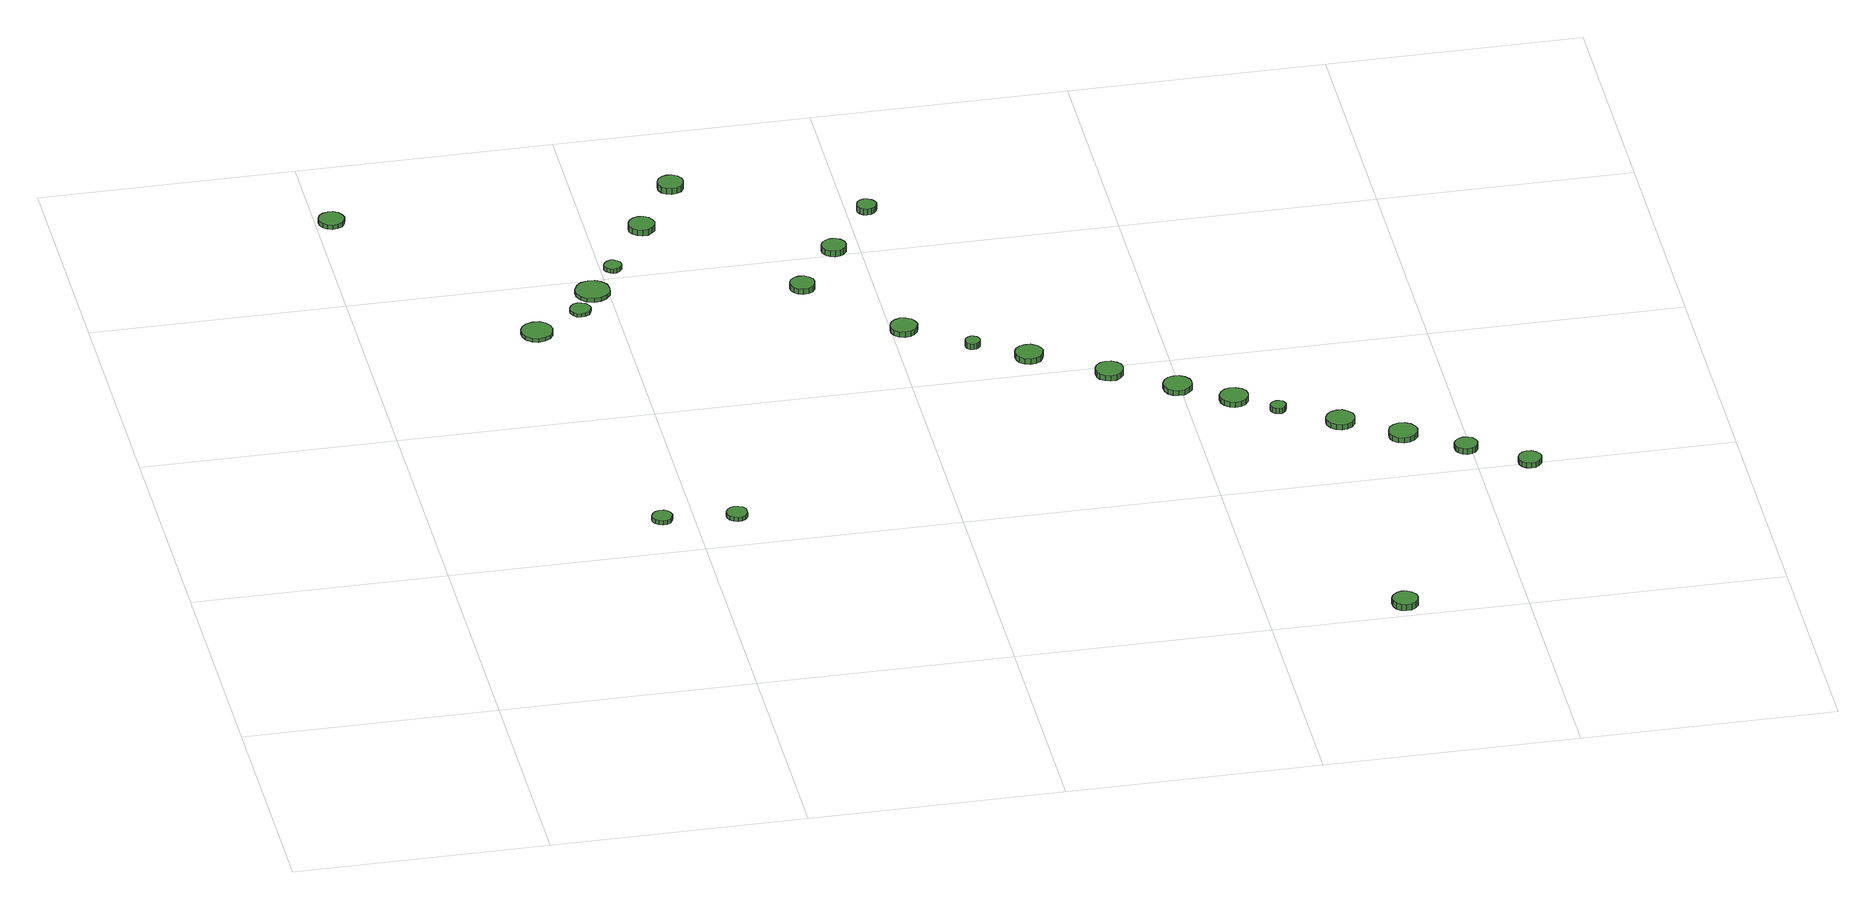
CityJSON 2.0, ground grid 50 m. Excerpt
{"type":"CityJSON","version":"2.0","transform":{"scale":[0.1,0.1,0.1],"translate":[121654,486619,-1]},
"CityObjects":{
"tree1":{"type":"SolitaryVegetationObject","attributes":{"function":"something"},"geometry":[{"type":"MultiSurface","lod":"1","boundaries":[[[0,1,2,3,4,5,6,7,8,9,10,11,12,13,14]],[[15,16,17,18,19,20,21,22,23,24,25,26,27,28,29]],[[0,29,28,1]],[[1,28,27,2]],[[2,27,26,3]],[[3,26,25,4]],[[4,25,24,5]],[[5,24,23,6]],[[6,23,22,7]],[[7,22,21,8]],[[8,21,20,9]],[[9,20,19,10]],[[10,19,18,11]],[[11,18,17,12]],[[12,17,16,13]],[[13,16,15,14]],[[14,15,29,0]]]}]},
"tree2":{"type":"SolitaryVegetationObject","attributes":{"function":"something"},"geometry":[{"type":"MultiSurface","lod":"1","boundaries":[[[30,31,32,33,34,35,36,37,38,39,40,41,42,43,44]],[[45,46,47,48,49,50,51,52,53,54,55,56,57,58,59]],[[30,59,58,31]],[[31,58,57,32]],[[32,57,56,33]],[[33,56,55,34]],[[34,55,54,35]],[[35,54,53,36]],[[36,53,52,37]],[[37,52,51,38]],[[38,51,50,39]],[[39,50,49,40]],[[40,49,48,41]],[[41,48,47,42]],[[42,47,46,43]],[[43,46,45,44]],[[44,45,59,30]]]}]},
"tree3":{"type":"SolitaryVegetationObject","attributes":{"function":"something"},"geometry":[{"type":"MultiSurface","lod":"1","boundaries":[[[60,61,62,63,64,65,66,67,68,69,70,71,72,73,74]],[[75,76,77,78,79,80,81,82,83,84,85,86,87,88,89]],[[60,89,88,61]],[[61,88,87,62]],[[62,87,86,63]],[[63,86,85,64]],[[64,85,84,65]],[[65,84,83,66]],[[66,83,82,67]],[[67,82,81,68]],[[68,81,80,69]],[[69,80,79,70]],[[70,79,78,71]],[[71,78,77,72]],[[72,77,76,73]],[[73,76,75,74]],[[74,75,89,60]]]}]},
"tree4":{"type":"SolitaryVegetationObject","attributes":{"function":"something"},"geometry":[{"type":"MultiSurface","lod":"1","boundaries":[[[90,91,92,93,94,95,96,97,98,99,100,101,102,103,104]],[[105,106,107,108,109,110,111,112,113,114,115,116,117,118,119]],[[90,119,118,91]],[[91,118,117,92]],[[92,117,116,93]],[[93,116,115,94]],[[94,115,114,95]],[[95,114,113,96]],[[96,113,112,97]],[[97,112,111,98]],[[98,111,110,99]],[[99,110,109,100]],[[100,109,108,101]],[[101,108,107,102]],[[102,107,106,103]],[[103,106,105,104]],[[104,105,119,90]]]}]},
"tree5":{"type":"SolitaryVegetationObject","attributes":{"function":"something"},"geometry":[{"type":"MultiSurface","lod":"1","boundaries":[[[120,121,122,123,124,125,126,127,128,129,130,131,132,133,134]],[[135,136,137,138,139,140,141,142,143,144,145,146,147,148,149]],[[120,149,148,121]],[[121,148,147,122]],[[122,147,146,123]],[[123,146,145,124]],[[124,145,144,125]],[[125,144,143,126]],[[126,143,142,127]],[[127,142,141,128]],[[128,141,140,129]],[[129,140,139,130]],[[130,139,138,131]],[[131,138,137,132]],[[132,137,136,133]],[[133,136,135,134]],[[134,135,149,120]]]}]},
"tree6":{"type":"SolitaryVegetationObject","attributes":{"function":"something"},"geometry":[{"type":"MultiSurface","lod":"1","boundaries":[[[150,151,152,153,154,155,156,157,158,159,160,161,162,163,164]],[[165,166,167,168,169,170,171,172,173,174,175,176,177,178,179]],[[150,179,178,151]],[[151,178,177,152]],[[152,177,176,153]],[[153,176,175,154]],[[154,175,174,155]],[[155,174,173,156]],[[156,173,172,157]],[[157,172,171,158]],[[158,171,170,159]],[[159,170,169,160]],[[160,169,168,161]],[[161,168,167,162]],[[162,167,166,163]],[[163,166,165,164]],[[164,165,179,150]]]}]},
"tree7":{"type":"SolitaryVegetationObject","attributes":{"function":"something"},"geometry":[{"type":"MultiSurface","lod":"1","boundaries":[[[180,181,182,183,184,185,186,187,188,189,190,191,192,193,194]],[[195,196,197,198,199,200,201,202,203,204,205,206,207,208,209]],[[180,209,208,181]],[[181,208,207,182]],[[182,207,206,183]],[[183,206,205,184]],[[184,205,204,185]],[[185,204,203,186]],[[186,203,202,187]],[[187,202,201,188]],[[188,201,200,189]],[[189,200,199,190]],[[190,199,198,191]],[[191,198,197,192]],[[192,197,196,193]],[[193,196,195,194]],[[194,195,209,180]]]}]},
"tree8":{"type":"SolitaryVegetationObject","attributes":{"function":"something"},"geometry":[{"type":"MultiSurface","lod":"1","boundaries":[[[210,211,212,213,214,215,216,217,218,219,220,221,222,223,224]],[[225,226,227,228,229,230,231,232,233,234,235,236,237,238,239]],[[210,239,238,211]],[[211,238,237,212]],[[212,237,236,213]],[[213,236,235,214]],[[214,235,234,215]],[[215,234,233,216]],[[216,233,232,217]],[[217,232,231,218]],[[218,231,230,219]],[[219,230,229,220]],[[220,229,228,221]],[[221,228,227,222]],[[222,227,226,223]],[[223,226,225,224]],[[224,225,239,210]]]}]},
"tree9":{"type":"SolitaryVegetationObject","attributes":{"function":"something"},"geometry":[{"type":"MultiSurface","lod":"1","boundaries":[[[240,241,242,243,244,245,246,247,248,249,250,251,252,253,254]],[[255,256,257,258,259,260,261,262,263,264,265,266,267,268,269]],[[240,269,268,241]],[[241,268,267,242]],[[242,267,266,243]],[[243,266,265,244]],[[244,265,264,245]],[[245,264,263,246]],[[246,263,262,247]],[[247,262,261,248]],[[248,261,260,249]],[[249,260,259,250]],[[250,259,258,251]],[[251,258,257,252]],[[252,257,256,253]],[[253,256,255,254]],[[254,255,269,240]]]}]},
"tree10":{"type":"SolitaryVegetationObject","attributes":{"function":"something"},"geometry":[{"type":"MultiSurface","lod":"1","boundaries":[[[270,271,272,273,274,275,276,277,278,279,280,281,282,283,284]],[[285,286,287,288,289,290,291,292,293,294,295,296,297,298,299]],[[270,299,298,271]],[[271,298,297,272]],[[272,297,296,273]],[[273,296,295,274]],[[274,295,294,275]],[[275,294,293,276]],[[276,293,292,277]],[[277,292,291,278]],[[278,291,290,279]],[[279,290,289,280]],[[280,289,288,281]],[[281,288,287,282]],[[282,287,286,283]],[[283,286,285,284]],[[284,285,299,270]]]}]},
"tree11":{"type":"SolitaryVegetationObject","attributes":{"function":"something"},"geometry":[{"type":"MultiSurface","lod":"1","boundaries":[[[300,301,302,303,304,305,306,307,308,309,310,311,312,313,314]],[[315,316,317,318,319,320,321,322,323,324,325,326,327,328,329]],[[300,329,328,301]],[[301,328,327,302]],[[302,327,326,303]],[[303,326,325,304]],[[304,325,324,305]],[[305,324,323,306]],[[306,323,322,307]],[[307,322,321,308]],[[308,321,320,309]],[[309,320,319,310]],[[310,319,318,311]],[[311,318,317,312]],[[312,317,316,313]],[[313,316,315,314]],[[314,315,329,300]]]}]},
"tree12":{"type":"SolitaryVegetationObject","attributes":{"function":"something"},"geometry":[{"type":"MultiSurface","lod":"1","boundaries":[[[330,331,332,333,334,335,336,337,338,339,340,341,342,343,344]],[[345,346,347,348,349,350,351,352,353,354,355,356,357,358,359]],[[330,359,358,331]],[[331,358,357,332]],[[332,357,356,333]],[[333,356,355,334]],[[334,355,354,335]],[[335,354,353,336]],[[336,353,352,337]],[[337,352,351,338]],[[338,351,350,339]],[[339,350,349,340]],[[340,349,348,341]],[[341,348,347,342]],[[342,347,346,343]],[[343,346,345,344]],[[344,345,359,330]]]}]},
"tree13":{"type":"SolitaryVegetationObject","attributes":{"function":"something"},"geometry":[{"type":"MultiSurface","lod":"1","boundaries":[[[360,361,362,363,364,365,366,367,368,369,370,371,372,373,374]],[[375,376,377,378,379,380,381,382,383,384,385,386,387,388,389]],[[360,389,388,361]],[[361,388,387,362]],[[362,387,386,363]],[[363,386,385,364]],[[364,385,384,365]],[[365,384,383,366]],[[366,383,382,367]],[[367,382,381,368]],[[368,381,380,369]],[[369,380,379,370]],[[370,379,378,371]],[[371,378,377,372]],[[372,377,376,373]],[[373,376,375,374]],[[374,375,389,360]]]}]},
"tree14":{"type":"SolitaryVegetationObject","attributes":{"function":"something"},"geometry":[{"type":"MultiSurface","lod":"1","boundaries":[[[390,391,392,393,394,395,396,397,398,399,400,401,402,403,404]],[[405,406,407,408,409,410,411,412,413,414,415,416,417,418,419]],[[390,419,418,391]],[[391,418,417,392]],[[392,417,416,393]],[[393,416,415,394]],[[394,415,414,395]],[[395,414,413,396]],[[396,413,412,397]],[[397,412,411,398]],[[398,411,410,399]],[[399,410,409,400]],[[400,409,408,401]],[[401,408,407,402]],[[402,407,406,403]],[[403,406,405,404]],[[404,405,419,390]]]}]},
"tree15":{"type":"SolitaryVegetationObject","attributes":{"function":"something"},"geometry":[{"type":"MultiSurface","lod":"1","boundaries":[[[420,421,422,423,424,425,426,427,428,429,430,431,432,433,434]],[[435,436,437,438,439,440,441,442,443,444,445,446,447,448,449]],[[420,449,448,421]],[[421,448,447,422]],[[422,447,446,423]],[[423,446,445,424]],[[424,445,444,425]],[[425,444,443,426]],[[426,443,442,427]],[[427,442,441,428]],[[428,441,440,429]],[[429,440,439,430]],[[430,439,438,431]],[[431,438,437,432]],[[432,437,436,433]],[[433,436,435,434]],[[434,435,449,420]]]}]},
"tree16":{"type":"SolitaryVegetationObject","attributes":{"function":"something"},"geometry":[{"type":"MultiSurface","lod":"1","boundaries":[[[450,451,452,453,454,455,456,457,458,459,460,461,462,463,464]],[[465,466,467,468,469,470,471,472,473,474,475,476,477,478,479]],[[450,479,478,451]],[[451,478,477,452]],[[452,477,476,453]],[[453,476,475,454]],[[454,475,474,455]],[[455,474,473,456]],[[456,473,472,457]],[[457,472,471,458]],[[458,471,470,459]],[[459,470,469,460]],[[460,469,468,461]],[[461,468,467,462]],[[462,467,466,463]],[[463,466,465,464]],[[464,465,479,450]]]}]},
"tree17":{"type":"SolitaryVegetationObject","attributes":{"function":"something"},"geometry":[{"type":"MultiSurface","lod":"1","boundaries":[[[480,481,482,483,484,485,486,487,488,489,490,491,492,493,494]],[[495,496,497,498,499,500,501,502,503,504,505,506,507,508,509]],[[480,509,508,481]],[[481,508,507,482]],[[482,507,506,483]],[[483,506,505,484]],[[484,505,504,485]],[[485,504,503,486]],[[486,503,502,487]],[[487,502,501,488]],[[488,501,500,489]],[[489,500,499,490]],[[490,499,498,491]],[[491,498,497,492]],[[492,497,496,493]],[[493,496,495,494]],[[494,495,509,480]]]}]},
"tree18":{"type":"SolitaryVegetationObject","attributes":{"function":"something"},"geometry":[{"type":"MultiSurface","lod":"1","boundaries":[[[510,511,512,513,514,515,516,517,518,519,520,521,522,523,524]],[[525,526,527,528,529,530,531,532,533,534,535,536,537,538,539]],[[510,539,538,511]],[[511,538,537,512]],[[512,537,536,513]],[[513,536,535,514]],[[514,535,534,515]],[[515,534,533,516]],[[516,533,532,517]],[[517,532,531,518]],[[518,531,530,519]],[[519,530,529,520]],[[520,529,528,521]],[[521,528,527,522]],[[522,527,526,523]],[[523,526,525,524]],[[524,525,539,510]]]}]},
"tree19":{"type":"SolitaryVegetationObject","attributes":{"function":"something"},"geometry":[{"type":"MultiSurface","lod":"1","boundaries":[[[540,541,542,543,544,545,546,547,548,549,550,551,552,553,554]],[[555,556,557,558,559,560,561,562,563,564,565,566,567,568,569]],[[540,569,568,541]],[[541,568,567,542]],[[542,567,566,543]],[[543,566,565,544]],[[544,565,564,545]],[[545,564,563,546]],[[546,563,562,547]],[[547,562,561,548]],[[548,561,560,549]],[[549,560,559,550]],[[550,559,558,551]],[[551,558,557,552]],[[552,557,556,553]],[[553,556,555,554]],[[554,555,569,540]]]}]},
"tree20":{"type":"SolitaryVegetationObject","attributes":{"function":"something"},"geometry":[{"type":"MultiSurface","lod":"1","boundaries":[[[570,571,572,573,574,575,576,577,578,579,580,581,582,583,584]],[[585,586,587,588,589,590,591,592,593,594,595,596,597,598,599]],[[570,599,598,571]],[[571,598,597,572]],[[572,597,596,573]],[[573,596,595,574]],[[574,595,594,575]],[[575,594,593,576]],[[576,593,592,577]],[[577,592,591,578]],[[578,591,590,579]],[[579,590,589,580]],[[580,589,588,581]],[[581,588,587,582]],[[582,587,586,583]],[[583,586,585,584]],[[584,585,599,570]]]}]},
"tree21":{"type":"SolitaryVegetationObject","attributes":{"function":"something"},"geometry":[{"type":"MultiSurface","lod":"1","boundaries":[[[600,601,602,603,604,605,606,607,608,609,610,611,612,613,614]],[[615,616,617,618,619,620,621,622,623,624,625,626,627,628,629]],[[600,629,628,601]],[[601,628,627,602]],[[602,627,626,603]],[[603,626,625,604]],[[604,625,624,605]],[[605,624,623,606]],[[606,623,622,607]],[[607,622,621,608]],[[608,621,620,609]],[[609,620,619,610]],[[610,619,618,611]],[[611,618,617,612]],[[612,617,616,613]],[[613,616,615,614]],[[614,615,629,600]]]}]},
"tree22":{"type":"SolitaryVegetationObject","attributes":{"function":"something"},"geometry":[{"type":"MultiSurface","lod":"1","boundaries":[[[630,631,632,633,634,635,636,637,638,639,640,641,642,643,644]],[[645,646,647,648,649,650,651,652,653,654,655,656,657,658,659]],[[630,659,658,631]],[[631,658,657,632]],[[632,657,656,633]],[[633,656,655,634]],[[634,655,654,635]],[[635,654,653,636]],[[636,653,652,637]],[[637,652,651,638]],[[638,651,650,639]],[[639,650,649,640]],[[640,649,648,641]],[[641,648,647,642]],[[642,647,646,643]],[[643,646,645,644]],[[644,645,659,630]]]}]},
"tree23":{"type":"SolitaryVegetationObject","attributes":{"function":"something"},"geometry":[{"type":"MultiSurface","lod":"1","boundaries":[[[660,661,662,663,664,665,666,667,668,669,670,671,672,673,674]],[[675,676,677,678,679,680,681,682,683,684,685,686,687,688,689]],[[660,689,688,661]],[[661,688,687,662]],[[662,687,686,663]],[[663,686,685,664]],[[664,685,684,665]],[[665,684,683,666]],[[666,683,682,667]],[[667,682,681,668]],[[668,681,680,669]],[[669,680,679,670]],[[670,679,678,671]],[[671,678,677,672]],[[672,677,676,673]],[[673,676,675,674]],[[674,675,689,660]]]}]},
"tree24":{"type":"SolitaryVegetationObject","attributes":{"function":"something"},"geometry":[{"type":"MultiSurface","lod":"1","boundaries":[[[690,691,692,693,694,695,696,697,698,699,700,701,702,703,704]],[[705,706,707,708,709,710,711,712,713,714,715,716,717,718,719]],[[690,719,718,691]],[[691,718,717,692]],[[692,717,716,693]],[[693,716,715,694]],[[694,715,714,695]],[[695,714,713,696]],[[696,713,712,697]],[[697,712,711,698]],[[698,711,710,699]],[[699,710,709,700]],[[700,709,708,701]],[[701,708,707,702]],[[702,707,706,703]],[[703,706,705,704]],[[704,705,719,690]]]}]}
},
"vertices":[
[57,1802,17],[54,1812,17],[48,1821,17],[39,1826,17],[29,1827,17],[19,1824,17],[11,1817,17],[7,1807,17],[7,1797,17],[11,1787,17],[19,1780,17],[29,1777,17],[39,1778,17],[48,1783,17],[54,1792,17],[54,1792,8],[48,1783,8],[39,1778,8],[29,1777,8],[19,1780,8],[11,1787,8],[7,1797,8],[7,1807,8],[11,1817,8],[19,1824,8],[29,1827,8],[39,1826,8],[48,1821,8],[54,1812,8],[57,1802,8],
[459,619,17],[457,627,17],[452,634,17],[445,638,17],[437,639,17],[429,636,17],[423,630,17],[419,623,17],[419,615,17],[423,607,17],[429,602,17],[437,599,17],[445,600,17],[452,604,17],[457,611,17],[457,611,8],[452,604,8],[445,600,8],[437,599,8],[429,602,8],[423,607,8],[419,615,8],[419,623,8],[423,630,8],[429,636,8],[437,639,8],[445,638,8],[452,634,8],[457,627,8],[459,619,8],
[367,1327,17],[364,1340,17],[357,1350,17],[346,1357,17],[333,1358,17],[321,1354,17],[311,1345,17],[306,1334,17],[306,1321,17],[311,1309,17],[321,1300,17],[333,1296,17],[346,1298,17],[357,1304,17],[364,1314,17],[364,1314,9],[357,1304,9],[346,1298,9],[333,1296,9],[321,1300,9],[311,1309,9],[306,1321,9],[306,1334,9],[311,1345,9],[321,1354,9],[333,1358,9],[346,1357,9],[357,1350,9],[364,1340,9],[367,1327,9],
[601,604,17],[600,613,17],[595,620,17],[587,624,17],[579,625,17],[571,622,17],[565,616,17],[561,609,17],[561,600,17],[565,593,17],[571,587,17],[579,584,17],[587,585,17],[595,589,17],[600,596,17],[600,596,8],[595,589,8],[587,585,8],[579,584,8],[571,587,8],[565,593,8],[561,600,8],[561,609,8],[565,616,8],[571,622,8],[579,625,8],[587,624,8],[595,620,8],[600,613,8],[601,604,8],
[454,1392,15],[452,1400,15],[447,1407,15],[439,1411,15],[431,1412,15],[423,1410,15],[417,1404,15],[413,1396,15],[413,1388,15],[417,1380,15],[423,1374,15],[431,1372,15],[439,1373,15],[447,1377,15],[452,1384,15],[452,1384,8],[447,1377,8],[439,1373,8],[431,1372,8],[423,1374,8],[417,1380,8],[413,1388,8],[413,1396,8],[417,1404,8],[423,1410,8],[431,1412,8],[439,1411,8],[447,1407,8],[452,1400,8],[454,1392,8],
[502,1453,16],[500,1467,16],[491,1478,16],[479,1485,16],[466,1486,16],[452,1482,16],[442,1473,16],[436,1460,16],[436,1446,16],[442,1433,16],[452,1424,16],[466,1420,16],[479,1421,16],[491,1428,16],[500,1439,16],[500,1439,8],[491,1428,8],[479,1421,8],[466,1420,8],[452,1424,8],[442,1433,8],[436,1446,8],[436,1460,8],[442,1473,8],[452,1482,8],[466,1486,8],[479,1485,8],[491,1478,8],[500,1467,8],[502,1453,8],
[541,1533,17],[540,1540,17],[535,1545,17],[529,1549,17],[522,1550,17],[516,1548,17],[510,1543,17],[507,1536,17],[507,1529,17],[510,1523,17],[516,1518,17],[522,1516,17],[529,1517,17],[535,1520,17],[540,1526,17],[540,1526,8],[535,1520,8],[529,1517,8],[522,1516,8],[516,1518,8],[510,1523,8],[507,1529,8],[507,1536,8],[510,1543,8],[516,1548,8],[522,1550,8],[529,1549,8],[535,1545,8],[540,1540,8],[541,1533,8],
[631,1664,21],[629,1674,21],[623,1682,21],[614,1688,21],[603,1689,21],[593,1686,21],[585,1678,21],[581,1669,21],[581,1658,21],[585,1649,21],[593,1642,21],[603,1638,21],[614,1639,21],[623,1645,21],[629,1653,21],[629,1653,8],[623,1645,8],[614,1639,8],[603,1638,8],[593,1642,8],[585,1649,8],[581,1658,8],[581,1669,8],[585,1678,8],[593,1686,8],[603,1689,8],[614,1688,8],[623,1682,8],[629,1674,8],[631,1664,8],
[712,1790,28],[710,1800,28],[704,1809,28],[694,1814,28],[684,1815,28],[674,1812,28],[666,1805,28],[662,1795,28],[662,1785,28],[666,1775,28],[674,1768,28],[684,1765,28],[694,1766,28],[704,1771,28],[710,1780,28],[710,1780,15],[704,1771,15],[694,1766,15],[684,1765,15],[674,1768,15],[666,1775,15],[662,1785,15],[662,1795,15],[666,1805,15],[674,1812,15],[684,1815,15],[694,1814,15],[704,1809,15],[710,1800,15],[712,1790,15],
[889,1396,19],[887,1406,19],[881,1414,19],[873,1419,19],[862,1420,19],[853,1417,19],[845,1410,19],[841,1401,19],[841,1391,19],[845,1382,19],[853,1375,19],[862,1372,19],[873,1373,19],[881,1378,19],[887,1386,19],[887,1386,7],[881,1378,7],[873,1373,7],[862,1372,7],[853,1375,7],[845,1382,7],[841,1391,7],[841,1401,7],[845,1410,7],[853,1417,7],[862,1420,7],[873,1419,7],[881,1414,7],[887,1406,7],[889,1396,7],
[1051,1207,19],[1048,1217,19],[1042,1226,19],[1033,1231,19],[1022,1233,19],[1011,1229,19],[1003,1222,19],[999,1212,19],[999,1201,19],[1003,1191,19],[1011,1184,19],[1022,1181,19],[1033,1182,19],[1042,1187,19],[1048,1196,19],[1048,1196,7],[1042,1187,7],[1033,1182,7],[1022,1181,7],[1011,1184,7],[1003,1191,7],[999,1201,7],[999,1212,7],[1003,1222,7],[1011,1229,7],[1022,1233,7],[1033,1231,7],[1042,1226,7],[1048,1217,7],[1051,1207,7],
[974,1518,20],[972,1527,20],[966,1535,20],[958,1540,20],[948,1541,20],[939,1538,20],[931,1532,20],[927,1523,20],[927,1513,20],[931,1504,20],[939,1497,20],[948,1494,20],[958,1495,20],[966,1500,20],[972,1508,20],[972,1508,7],[966,1500,7],[958,1495,7],[948,1494,7],[939,1497,7],[931,1504,7],[927,1513,7],[927,1523,7],[931,1532,7],[939,1538,7],[948,1541,7],[958,1540,7],[966,1535,7],[972,1527,7],[974,1518,7],
[1157,1127,19],[1156,1133,19],[1152,1138,19],[1147,1141,19],[1141,1142,19],[1135,1140,19],[1130,1136,19],[1128,1130,19],[1128,1124,19],[1130,1118,19],[1135,1114,19],[1141,1112,19],[1147,1113,19],[1152,1116,19],[1156,1121,19],[1156,1121,7],[1152,1116,7],[1147,1113,7],[1141,1112,7],[1135,1114,7],[1130,1118,7],[1128,1124,7],[1128,1130,7],[1130,1136,7],[1135,1140,7],[1141,1142,7],[1147,1141,7],[1152,1138,7],[1156,1133,7],[1157,1127,7],
[1058,1644,24],[1056,1652,24],[1051,1658,24],[1044,1662,24],[1036,1663,24],[1029,1661,24],[1023,1655,24],[1020,1648,24],[1020,1640,24],[1023,1633,24],[1029,1627,24],[1036,1625,24],[1044,1626,24],[1051,1630,24],[1056,1636,24],[1056,1636,11],[1051,1630,11],[1044,1626,11],[1036,1625,11],[1029,1627,11],[1023,1633,11],[1020,1640,11],[1020,1648,11],[1023,1655,11],[1029,1661,11],[1036,1663,11],[1044,1662,11],[1051,1658,11],[1056,1652,11],[1058,1644,11],
[1267,1065,19],[1264,1076,19],[1258,1085,19],[1248,1091,19],[1237,1092,19],[1226,1089,19],[1217,1081,19],[1213,1071,19],[1213,1059,19],[1217,1049,19],[1226,1041,19],[1237,1038,19],[1248,1039,19],[1258,1045,19],[1264,1054,19],[1264,1054,7],[1258,1045,7],[1248,1039,7],[1237,1038,7],[1226,1041,7],[1217,1049,7],[1213,1059,7],[1213,1071,7],[1217,1081,7],[1226,1089,7],[1237,1092,7],[1248,1091,7],[1258,1085,7],[1264,1076,7],[1267,1065,7],
[1404,974,20],[1402,985,20],[1395,994,20],[1386,1000,20],[1374,1001,20],[1364,998,20],[1355,990,20],[1351,980,20],[1351,968,20],[1355,958,20],[1364,951,20],[1374,947,20],[1386,948,20],[1395,954,20],[1402,963,20],[1402,963,8],[1395,954,8],[1386,948,8],[1374,947,8],[1364,951,8],[1355,958,8],[1351,968,8],[1351,980,8],[1355,990,8],[1364,998,8],[1374,1001,8],[1386,1000,8],[1395,994,8],[1402,985,8],[1404,974,8],
[1522,898,19],[1520,909,19],[1513,918,19],[1503,924,19],[1491,925,19],[1480,922,19],[1472,914,19],[1467,903,19],[1467,892,19],[1472,881,19],[1480,873,19],[1491,870,19],[1503,871,19],[1513,877,19],[1520,886,19],[1520,886,8],[1513,877,8],[1503,871,8],[1491,870,8],[1480,873,8],[1472,881,8],[1467,892,8],[1467,903,8],[1472,914,8],[1480,922,8],[1491,925,8],[1503,924,8],[1513,918,8],[1520,909,8],[1522,898,8],
[1790,32,28],[1788,43,28],[1781,51,28],[1772,57,28],[1762,58,28],[1752,54,28],[1744,47,28],[1740,38,28],[1740,27,28],[1744,17,28],[1752,10,28],[1762,7,28],[1772,8,28],[1781,13,28],[1788,22,28],[1788,22,15],[1781,13,15],[1772,8,15],[1762,7,15],[1752,10,15],[1744,17,15],[1740,27,15],[1740,38,15],[1744,47,15],[1752,54,15],[1762,58,15],[1772,57,15],[1781,51,15],[1788,43,15],[1790,32,15],
[1619,835,19],[1617,846,19],[1610,855,19],[1600,861,19],[1588,862,19],[1578,859,19],[1569,851,19],[1564,840,19],[1564,829,19],[1569,818,19],[1578,811,19],[1588,807,19],[1600,808,19],[1610,814,19],[1617,823,19],[1617,823,8],[1610,814,8],[1600,808,8],[1588,807,8],[1578,811,8],[1569,818,8],[1564,829,8],[1564,840,8],[1569,851,8],[1578,859,8],[1588,862,8],[1600,861,8],[1610,855,8],[1617,846,8],[1619,835,8],
[1683,784,19],[1681,790,19],[1678,796,19],[1672,799,19],[1666,799,19],[1660,797,19],[1655,793,19],[1652,787,19],[1652,781,19],[1655,775,19],[1660,771,19],[1666,769,19],[1672,769,19],[1678,773,19],[1681,778,19],[1681,778,8],[1678,773,8],[1672,769,8],[1666,769,8],[1660,771,8],[1655,775,8],[1652,781,8],[1652,787,8],[1655,793,8],[1660,797,8],[1666,799,8],[1672,799,8],[1678,796,8],[1681,790,8],[1683,784,8],
[1802,715,19],[1800,727,19],[1793,736,19],[1783,742,19],[1772,743,19],[1761,739,19],[1752,732,19],[1747,721,19],[1747,710,19],[1752,699,19],[1761,691,19],[1772,688,19],[1783,689,19],[1793,695,19],[1800,704,19],[1800,704,8],[1793,695,8],[1783,689,8],[1772,688,8],[1761,691,8],[1752,699,8],[1747,710,8],[1747,721,8],[1752,732,8],[1761,739,8],[1772,743,8],[1783,742,8],[1793,736,8],[1800,727,8],[1802,715,8],
[1911,646,19],[1908,657,19],[1901,667,19],[1891,673,19],[1879,674,19],[1868,670,19],[1859,662,19],[1855,652,19],[1855,640,19],[1859,629,19],[1868,621,19],[1879,618,19],[1891,619,19],[1901,625,19],[1908,634,19],[1908,634,8],[1901,625,8],[1891,619,8],[1879,618,8],[1868,621,8],[1859,629,8],[1855,640,8],[1855,652,8],[1859,662,8],[1868,670,8],[1879,674,8],[1891,673,8],[1901,667,8],[1908,657,8],[1911,646,8],
[2013,576,20],[2011,585,20],[2006,593,20],[1998,597,20],[1988,598,20],[1980,595,20],[1973,589,20],[1969,581,20],[1969,571,20],[1973,563,20],[1980,557,20],[1988,554,20],[1998,555,20],[2006,559,20],[2011,567,20],[2011,567,8],[2006,559,8],[1998,555,8],[1988,554,8],[1980,557,8],[1973,563,8],[1969,571,8],[1969,581,8],[1973,589,8],[1980,595,8],[1988,598,8],[1998,597,8],[2006,593,8],[2011,585,8],[2013,576,8],
[2123,504,19],[2121,513,19],[2115,521,19],[2107,526,19],[2098,527,19],[2089,524,19],[2082,517,19],[2078,509,19],[2078,499,19],[2082,491,19],[2089,484,19],[2098,481,19],[2107,482,19],[2115,487,19],[2121,495,19],[2121,495,8],[2115,487,8],[2107,482,8],[2098,481,8],[2089,484,8],[2082,491,8],[2078,499,8],[2078,509,8],[2082,517,8],[2089,524,8],[2098,527,8],[2107,526,8],[2115,521,8],[2121,513,8],[2123,504,8]
]}
